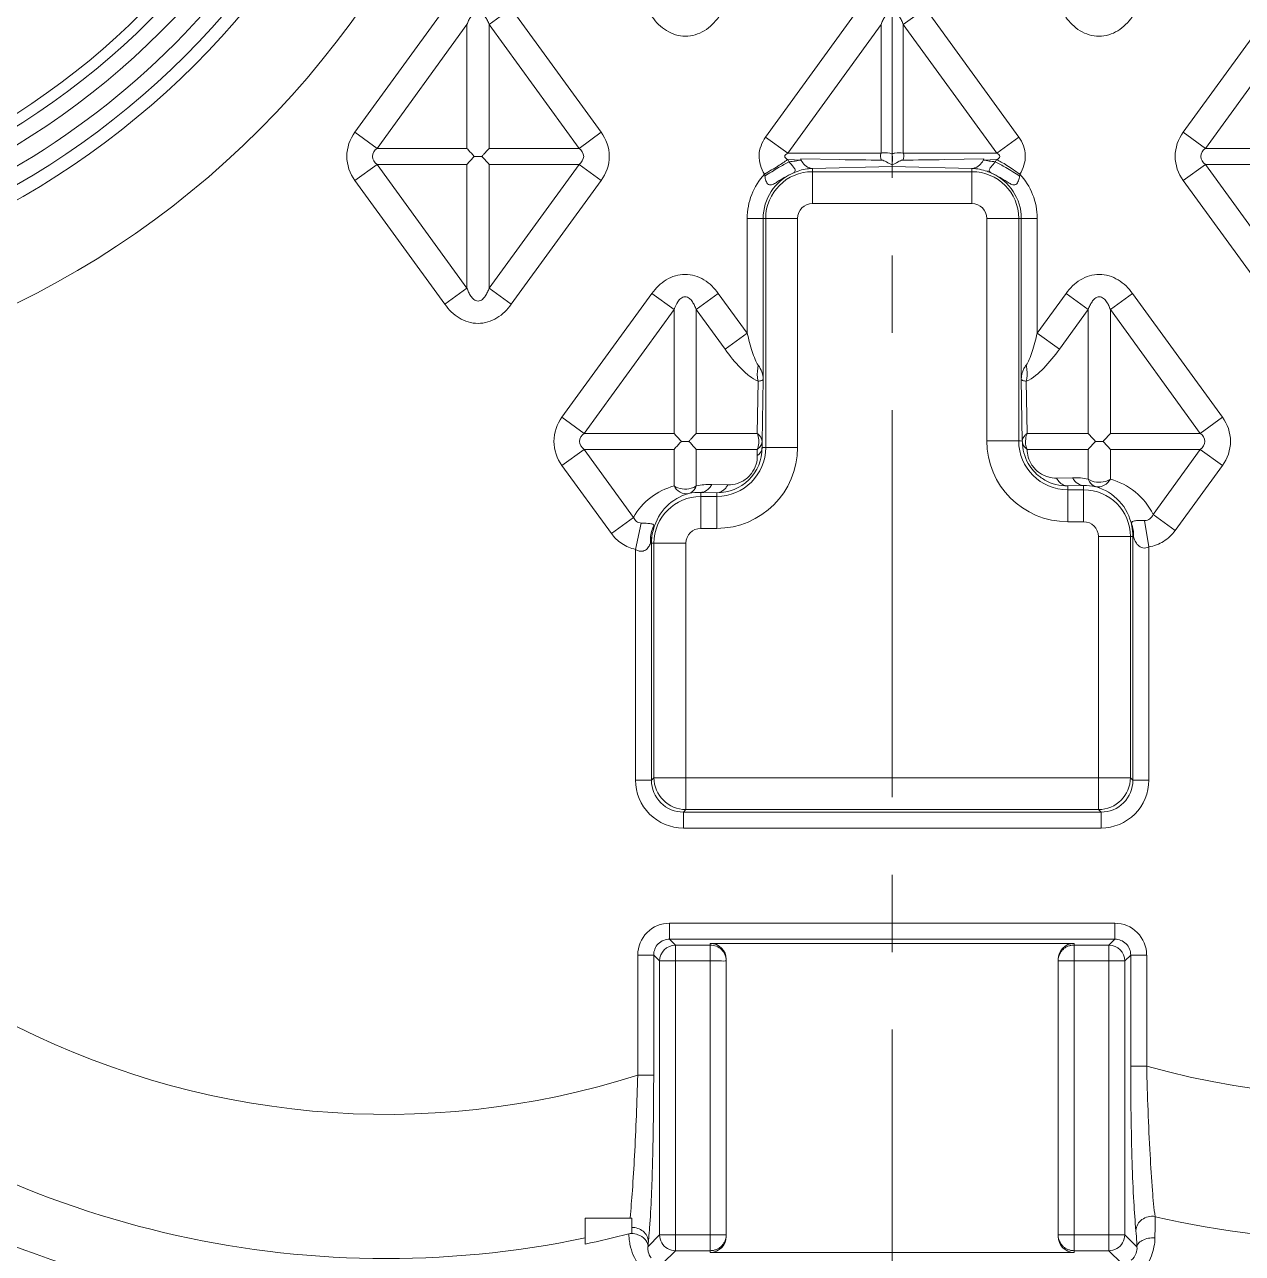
# Model space of a CAD drawing. Header units: millimetres. Extents: x 1815 to 2350, y 526 to 985.
# Drawn here: x 1986.67 to 2025.03, y 679.24 to 717.94 of the extents above; entities that cross this region are included whole.
import ezdxf

# ---------------------------------------------------------------- set-up
doc = ezdxf.new("R2010")
doc.units = ezdxf.units.MM
doc.header["$LTSCALE"] = 16.334999
doc.linetypes.add('CENTER', pattern=[0.6, 0.375, -0.075, 0.075, -0.075])
doc.linetypes.add('HIDDEN', pattern=[0.2, 0.1, -0.1])
doc.layers.get('0').update_dxf_attribs({"lineweight": 18})
doc.layers.add('DEFAULT_2', color=8, linetype='HIDDEN', lineweight=18)

msp = doc.modelspace()

# ---------------------------------------------------------------- linework, layer by layer
at = {"color": 1, "linetype": 'CENTER', "ltscale": 1.990327}
msp.add_line((2013.998, 596.071), (2013.998, 941.071), dxfattribs=at)
at = {"color": 7, "linetype": 'Continuous'}
for p, q in [((1997.077, 714.552), (1999.909, 718.451)), ((2001.303, 717.944), (2002, 718.451)), ((2002, 718.451), (2004.833, 714.552)), ((2010.01, 714.401), (2012.952, 718.451)), ((2014.347, 717.944), (2015.044, 718.451)), ((2015.044, 718.451), (2017.987, 714.401)), ((2023.164, 714.552), (2025.996, 718.451)), ((1997.774, 714.046), (2000.606, 717.944)), ((2000.606, 714.046), (2000.606, 717.944)), ((2001.303, 717.944), (2004.135, 714.046)), ((2001.303, 717.944), (2001.303, 714.046)), ((2010.707, 713.894), (2013.65, 717.944)), ((2013.65, 713.896), (2013.65, 717.944)), ((2014.347, 717.944), (2017.29, 713.894)), ((2014.347, 717.944), (2014.347, 713.896)), ((2023.861, 714.046), (2026.693, 717.944)), ((1997.774, 714.046), (1997.077, 714.552)), ((2004.833, 714.552), (2004.135, 714.046)), ((2023.861, 714.046), (2023.164, 714.552)), ((2010.01, 714.401), (2010.707, 713.894)), ((2017.987, 714.401), (2017.289, 713.894)), ((1997.774, 714.046), (2000.606, 714.046)), ((2000.836, 713.793), (2001.073, 713.793)), ((2001.303, 714.046), (2004.135, 714.046)), ((2010.707, 713.894), (2013.65, 713.896)), ((2014.347, 713.896), (2017.29, 713.894)), ((2023.861, 714.046), (2026.693, 714.046)), ((1997.077, 713.033), (1997.774, 713.539)), ((2000.606, 713.539), (1997.774, 713.539)), ((2000.606, 709.641), (1997.774, 713.539)), ((2000.606, 709.641), (2000.606, 713.539)), ((2004.135, 713.539), (2001.303, 713.539)), ((2001.303, 713.539), (2001.303, 709.641)), ((2004.135, 713.539), (2001.303, 709.641)), ((2004.135, 713.539), (2004.833, 713.033)), ((2011.13, 713.677), (2010.707, 713.691)), ((2012.351, 713.691), (2011.116, 713.712)), ((2013.998, 713.473), (2011.486, 713.413)), ((2011.486, 712.307), (2011.486, 713.413)), ((2013.998, 713.473), (2013.998, 713.526)), ((2016.511, 713.413), (2013.998, 713.473)), ((2016.88, 713.712), (2015.645, 713.691)), ((2016.511, 712.307), (2016.511, 713.413)), ((2017.29, 713.691), (2016.866, 713.677)), ((2023.861, 713.539), (2023.164, 713.033)), ((2026.693, 713.539), (2023.861, 713.539)), ((2026.693, 709.641), (2023.861, 713.539)), ((1999.909, 709.135), (1997.077, 713.033)), ((2004.833, 713.033), (2002, 709.135)), ((2016.511, 713.311), (2011.486, 713.311)), ((2025.996, 709.135), (2023.164, 713.033)), ((2016.511, 712.307), (2011.486, 712.307)), ((2009.432, 711.839), (2011.018, 711.839)), ((2009.432, 711.839), (2009.432, 708.222)), ((2009.934, 706.77), (2009.934, 711.839)), ((2010.014, 711.839), (2010.014, 704.624)), ((2011.018, 711.839), (2011.018, 704.624)), ((2016.978, 711.839), (2018.565, 711.839)), ((2016.978, 704.834), (2016.978, 711.839)), ((2017.983, 704.834), (2017.983, 711.839)), ((2018.062, 711.839), (2018.062, 706.77)), ((2018.565, 708.222), (2018.565, 711.852)), ((2000.606, 709.641), (1999.909, 709.135)), ((2002, 709.135), (2001.303, 709.641)), ((2003.598, 705.576), (2006.431, 709.474)), ((2006.431, 709.474), (2007.128, 708.968)), ((2007.825, 708.968), (2008.522, 709.474)), ((2008.522, 709.474), (2009.432, 708.222)), ((2018.565, 708.222), (2019.474, 709.474)), ((2019.474, 709.474), (2020.171, 708.968)), ((2020.869, 708.968), (2021.566, 709.474)), ((2021.566, 709.474), (2024.398, 705.576)), ((2004.296, 705.069), (2007.128, 708.968)), ((2007.128, 705.069), (2007.128, 708.968)), ((2007.825, 708.968), (2008.735, 707.716)), ((2007.825, 708.968), (2007.825, 705.069)), ((2019.262, 707.716), (2020.171, 708.968)), ((2020.171, 705.069), (2020.171, 708.968)), ((2020.869, 708.968), (2023.701, 705.069)), ((2020.869, 708.968), (2020.869, 705.069)), ((2008.735, 707.716), (2009.432, 708.222)), ((2019.262, 707.716), (2018.565, 708.222)), ((2009.934, 706.77), (2009.9, 704.816)), ((2018.096, 704.82), (2018.062, 706.77)), ((2009.746, 705.069), (2009.775, 706.709)), ((2018.222, 706.709), (2018.25, 705.069)), ((2004.296, 705.069), (2003.598, 705.576)), ((2024.398, 705.576), (2023.701, 705.069)), ((2004.296, 705.069), (2007.128, 705.069)), ((2007.358, 704.816), (2007.595, 704.816)), ((2007.825, 705.069), (2009.746, 705.069)), ((2009.9, 704.816), (2009.903, 704.624)), ((2018.035, 704.834), (2016.978, 704.834)), ((2018.25, 705.069), (2020.171, 705.069)), ((2020.401, 704.816), (2020.639, 704.816)), ((2020.869, 705.069), (2023.701, 705.069)), ((2004.296, 704.563), (2003.598, 704.056)), ((2007.128, 704.563), (2004.296, 704.563)), ((2005.85, 702.423), (2004.296, 704.563)), ((2007.128, 703.411), (2007.128, 704.563)), ((2009.746, 704.563), (2007.825, 704.563)), ((2007.825, 704.563), (2007.825, 703.411)), ((2009.75, 704.37), (2009.746, 704.563)), ((2009.903, 704.624), (2011.018, 704.624)), ((2020.171, 704.563), (2018.25, 704.563)), ((2020.171, 703.625), (2020.171, 704.563)), ((2023.701, 704.563), (2020.869, 704.563)), ((2020.869, 704.563), (2020.869, 703.625)), ((2023.701, 704.563), (2022.213, 702.515)), ((2023.701, 704.563), (2024.398, 704.056)), ((2005.153, 701.917), (2003.598, 704.056)), ((2024.398, 704.056), (2022.91, 702.008)), ((2019.177, 703.661), (2019.68, 703.673)), ((2008.317, 703.458), (2008.819, 703.446)), ((2020.028, 703.423), (2019.526, 703.411)), ((2019.526, 702.287), (2019.526, 703.411)), ((2020.028, 703.291), (2019.526, 703.291)), ((2020.028, 702.287), (2020.028, 703.411)), ((2008.471, 703.197), (2007.968, 703.209)), ((2007.968, 702.076), (2007.968, 703.197)), ((2008.471, 703.081), (2007.968, 703.081)), ((2008.471, 702.076), (2008.471, 703.197)), ((2022.91, 702.008), (2022.213, 702.515)), ((2005.85, 702.423), (2005.153, 701.917)), ((2006.097, 702.244), (2005.914, 701.415)), ((2020.028, 702.287), (2019.526, 702.287)), ((2022.082, 701.492), (2021.948, 702.32)), ((2008.471, 702.076), (2007.968, 702.076)), ((2021.58, 701.819), (2020.495, 701.819)), ((2020.495, 693.219), (2020.495, 701.819)), ((2021.5, 694.224), (2021.5, 701.819)), ((2021.58, 701.819), (2021.58, 694.145)), ((2005.914, 701.415), (2005.914, 694.145)), ((2006.386, 701.609), (2007.501, 701.609)), ((2006.417, 694.145), (2006.417, 701.609)), ((2006.496, 701.609), (2006.496, 694.224)), ((2007.501, 693.219), (2007.501, 701.609)), ((2022.082, 694.145), (2022.082, 701.492)), ((2006.417, 694.145), (2005.914, 694.145)), ((2006.496, 694.224), (2006.417, 694.145)), ((2006.496, 694.224), (2021.5, 694.224)), ((2021.5, 694.224), (2021.58, 694.145)), ((2022.082, 694.145), (2021.58, 694.145)), ((2007.501, 693.219), (2007.422, 693.14)), ((2007.501, 693.219), (2020.495, 693.219)), ((2020.495, 693.219), (2020.575, 693.14)), ((2020.575, 693.14), (2007.422, 693.14)), ((2007.422, 692.637), (2007.422, 693.14)), ((2020.575, 693.14), (2020.575, 692.637)), ((2007.422, 692.637), (2020.575, 692.637)), ((2021.009, 689.641), (2006.988, 689.641)), ((2006.988, 689.139), (2006.988, 689.641)), ((2021.009, 689.641), (2021.009, 689.139)), ((2006.988, 689.139), (2021.009, 689.139)), ((2007.175, 688.952), (2006.988, 689.139)), ((2008.27, 688.952), (2007.175, 688.952)), ((2007.175, 679.326), (2007.175, 688.952)), ((2008.27, 689.006), (2019.727, 689.006)), ((2008.27, 679.326), (2008.27, 688.952)), ((2019.727, 688.952), (2020.822, 688.952)), ((2019.727, 679.326), (2019.727, 688.952)), ((2020.822, 688.952), (2021.009, 689.139)), ((2020.822, 679.326), (2020.822, 688.952)), ((2005.984, 688.637), (2006.486, 688.637)), ((2005.984, 688.637), (2005.984, 684.859)), ((2006.673, 688.45), (2006.486, 688.637)), ((2006.486, 684.859), (2006.486, 688.637)), ((2021.324, 688.45), (2021.511, 688.637)), ((2021.511, 688.637), (2022.013, 688.637)), ((2021.511, 688.637), (2021.511, 685.134)), ((2022.013, 685.134), (2022.013, 688.637)), ((2006.673, 688.45), (2008.27, 688.45)), ((2006.673, 688.45), (2006.673, 679.828)), ((2008.772, 688.503), (2008.772, 679.775)), ((2019.224, 679.775), (2019.224, 688.503)), ((2019.224, 688.45), (2021.324, 688.45)), ((2021.324, 688.45), (2021.324, 679.828)), ((2022.013, 685.134), (2021.511, 685.134)), ((2006.486, 684.859), (2005.984, 684.859)), ((2004.327, 680.353), (2005.793, 680.353)), ((2004.327, 679.535), (2004.327, 680.353)), ((2005.793, 680.353), (2005.793, 679.869)), ((2006.673, 679.828), (2006.308, 679.462)), ((2006.673, 679.828), (2008.772, 679.828)), ((2019.224, 679.828), (2021.324, 679.828)), ((2021.324, 679.828), (2021.707, 679.445)), ((2006.777, 678.928), (2007.175, 679.326)), ((2007.175, 679.326), (2008.27, 679.326)), ((2008.27, 679.272), (2019.727, 679.272)), ((2020.822, 679.326), (2019.727, 679.326)), ((2020.822, 679.326), (2021.22, 678.928))]:
    msp.add_line(p, q, dxfattribs=at)
msp.add_circle((2013.998, 771.071), 101.783, dxfattribs=at)
for centre, radius, start, end in [((2013.998, 771.071), 104.542, 91.10143, 88.88734), ((2013.998, 771.071), 104.092, 91.10644, 88.8863), ((2013.998, 771.071), 103.581, 91.11024, 88.88976), ((2013.998, 771.071), 104.725, 119.08004, 61.11754), ((1973.798, 734.891), 25.774, 180, 0), ((1973.798, 734.891), 25.359, 180, 0), ((1973.798, 734.891), 24.857, 180, 0.0007), ((1973.798, 734.891), 24.279, 179.9999, 359.9991), ((1973.798, 734.891), 23.778, 180, 0), ((1973.798, 734.891), 23.435, 180, 0), ((1973.798, 734.891), 28.658, 267.1936, 0.0006), ((2011.486, 711.839), 2.054, 137.277, 180), ((2011.486, 711.839), 1.552, 113.3338, 180), ((2011.486, 711.839), 1.472, 90, 180), ((2016.511, 711.839), 1.472, 0, 90), ((2016.511, 711.839), 1.552, 0, 66.6662), ((2011.486, 711.839), 0.467, 90, 180), ((2016.511, 711.839), 0.467, 0, 90), ((2029.157, 711.038), 26.871, 254.581, 349.7741), ((2029.157, 711.038), 31.411, 257.3506, 349.8742), ((2019.526, 704.834), 2.548, 180, 270), ((2019.526, 704.834), 1.543, 180, 270), ((2019.496, 704.815), 1.399, 179.9907, 209.9265), ((2029.157, 711.038), 33.227, 257.2539, 349.8687), ((2008.471, 704.624), 2.548, 270, 0), ((2008.471, 704.624), 1.543, 270, 0), ((2008.497, 704.598), 1.4, 269.1342, 0.646), ((2019.155, 704.562), 0.901, 253.9137, 271.4041), ((2019.729, 701.603), 2.07, 77.6721, 91.3782), ((2008.267, 701.394), 2.065, 88.6252, 102.3453), ((2019.504, 704.816), 1.404, 240.1317, 270.9071), ((2020.078, 701.863), 1.561, 77.985, 91.8381), ((2020.028, 701.819), 1.472, 360, 90), ((2019.978, 701.854), 1.594, 10.6702, 74.5265), ((2008.018, 701.644), 1.59, 105.4977, 164.9674), ((2007.968, 701.609), 1.472, 90, 180), ((2007.918, 701.652), 1.558, 88.1624, 102.0364), ((2020.028, 701.819), 0.467, 360, 90), ((2020.028, 701.819), 1.552, 360, 12.2821), ((2007.968, 701.609), 1.552, 163.2443, 180), ((2007.968, 701.609), 0.467, 90, 180), ((2007.421, 694.145), 1.507, 179.9962, 270.0035), ((2007.421, 694.144), 1.005, 179.9841, 270.0159), ((2007.501, 694.224), 1.005, 180.021, 269.979), ((2020.495, 694.224), 1.005, 270.0209, 359.9791), ((2020.575, 694.145), 1.507, 269.9962, 0.0035), ((2020.575, 694.144), 1.005, 269.9841, 0.0159), ((2006.987, 688.637), 1.003, 89.9664, 180.0336), ((2021.009, 688.637), 1.003, 359.9675, 90.0321), ((2007.176, 688.448), 0.503, 90.1715, 179.8285), ((2020.82, 688.448), 0.503, 0.1715, 89.8285), ((1998.072, 709.485), 25.866, 241.8243, 287.8118), ((1998.072, 709.485), 30.406, 231.4357, 281.8728), ((1998.072, 709.485), 32.222, 228.552, 285.4801), ((1998.072, 709.485), 30.597, 281.7979, 284.4457), ((2005.807, 679.459), 0.41, 91.947, 104.4681), ((2005.762, 679.173), 0.695, 70.9782, 87.4147), ((1994.15, 680.868), 12.235, 354.204, 354.9756), ((2022.23, 678.865), 0.867, 87.2339, 100.9171), ((2012.134, 679.064), 5.84, 175.5559, 176.0876)]:
    msp.add_arc(centre, radius, start, end, dxfattribs=at)
for centre, major_axis, start_param, end_param in [((2008.27, 688.503), (0, 0.503), 4.712389, 6.283185), ((2019.727, 688.503), (0, 0.503), 0, 1.570796), ((2008.27, 679.775), (0, -0.503), 0, 1.570796), ((2019.727, 679.775), (0, -0.503), 4.712389, 6.283185)]:
    msp.add_ellipse(centre, major_axis=major_axis, ratio=0.99863, start_param=start_param, end_param=end_param, dxfattribs=at)
for points, knots in [([(2000.606, 717.944), (2000.621, 717.987), (2000.656, 718.072), (2000.723, 718.194), (2000.811, 718.305), (2000.955, 718.372), (2001.098, 718.305), (2001.186, 718.194), (2001.254, 718.072), (2001.288, 717.987), (2001.303, 717.944)], [0, 0, 0, 0, 0.137147, 0.275638, 0.417071, 0.563436, 0.710102, 0.851641, 0.990091, 1.127241, 1.127241, 1.127241, 1.127241]), ([(2008.533, 718.18), (2008.411, 718.012), (2008.111, 717.709), (2007.485, 717.512), (2006.86, 717.711), (2006.561, 718.015), (2006.439, 718.183)], [0, 0, 0, 0, 0.627585, 1.252164, 1.876745, 2.504195, 2.504195, 2.504195, 2.504195]), ([(2013.65, 717.944), (2013.665, 717.987), (2013.699, 718.072), (2013.766, 718.194), (2013.855, 718.305), (2013.998, 718.372), (2014.142, 718.305), (2014.23, 718.194), (2014.297, 718.072), (2014.331, 717.987), (2014.347, 717.944)], [0, 0, 0, 0, 0.137147, 0.275638, 0.417071, 0.563436, 0.710102, 0.851641, 0.990091, 1.127241, 1.127241, 1.127241, 1.127241]), ([(2021.555, 718.18), (2021.433, 718.012), (2021.134, 717.709), (2020.509, 717.512), (2019.885, 717.709), (2019.585, 718.012), (2019.464, 718.18)], [0, 0, 0, 0, 0.626485, 1.250065, 1.873701, 2.500325, 2.500325, 2.500325, 2.500325]), ([(1997.077, 714.552), (1996.92, 714.336), (1996.722, 713.793), (1996.919, 713.249), (1997.077, 713.033)], [0, 0, 0, 0, 0.811167, 1.622656, 1.622656, 1.622656, 1.622656]), ([(2004.833, 713.033), (2004.99, 713.249), (2005.187, 713.793), (2004.99, 714.336), (2004.833, 714.552)], [0, 0, 0, 0, 0.811167, 1.622656, 1.622656, 1.622656, 1.622656]), ([(2023.164, 713.033), (2023.007, 713.249), (2022.81, 713.793), (2023.007, 714.336), (2023.164, 714.552)], [0, 0, 0, 0, 0.811419, 1.622737, 1.622737, 1.622737, 1.622737]), ([(2010.01, 714.401), (2009.892, 714.233), (2009.733, 713.826), (2009.865, 713.406), (2009.976, 713.234)], [0, 0, 0, 0, 0.619509, 1.238821, 1.238821, 1.238821, 1.238821]), ([(2018.02, 713.232), (2018.128, 713.406), (2018.265, 713.823), (2018.106, 714.234), (2017.987, 714.401)], [0, 0, 0, 0, 0.620244, 1.2407, 1.2407, 1.2407, 1.2407]), ([(1997.774, 714.046), (1997.697, 713.986), (1997.56, 713.793), (1997.696, 713.598), (1997.774, 713.539)], [0, 0, 0, 0, 0.2996747, 0.5983306, 0.5983306, 0.5983306, 0.5983306]), ([(2000.606, 714.046), (2000.622, 714.027), (2000.696, 713.94), (2000.774, 713.856), (2000.836, 713.793)], [0, 0, 0, 0, 0.075342, 0.3421457, 0.3421457, 0.3421457, 0.3421457]), ([(2000.606, 713.539), (2000.622, 713.559), (2000.696, 713.645), (2000.774, 713.729), (2000.836, 713.793)], [0, 0, 0, 0, 0.0753424, 0.3421458, 0.3421458, 0.3421458, 0.3421458]), ([(2001.073, 713.793), (2001.096, 713.816), (2001.174, 713.898), (2001.251, 713.983), (2001.303, 714.046)], [0, 0, 0, 0, 0.0959604, 0.3421456, 0.3421456, 0.3421456, 0.3421456]), ([(2001.303, 713.539), (2001.287, 713.559), (2001.213, 713.645), (2001.135, 713.729), (2001.073, 713.793)], [0, 0, 0, 0, 0.075342, 0.3421457, 0.3421457, 0.3421457, 0.3421457]), ([(2004.135, 713.539), (2004.213, 713.599), (2004.35, 713.793), (2004.213, 713.987), (2004.135, 714.046)], [0, 0, 0, 0, 0.2996747, 0.5983306, 0.5983306, 0.5983306, 0.5983306]), ([(2010.707, 713.894), (2010.666, 713.874), (2010.56, 713.793), (2010.665, 713.712), (2010.707, 713.691)], [0, 0, 0, 0, 0.141768, 0.2839197, 0.2839197, 0.2839197, 0.2839197]), ([(2013.65, 713.896), (2013.673, 713.902), (2013.785, 713.92), (2013.898, 713.897), (2013.983, 713.876)], [0, 0, 0, 0, 0.0738315, 0.3373815, 0.3373815, 0.3373815, 0.3373815]), ([(2013.983, 713.876), (2014.017, 713.883), (2014.137, 713.903), (2014.263, 713.917), (2014.347, 713.896)], [0, 0, 0, 0, 0.1048312, 0.3665169, 0.3665169, 0.3665169, 0.3665169]), ([(2013.983, 713.877), (2013.994, 713.848), (2014.019, 713.732), (2013.999, 713.614), (2013.998, 713.526)], [0, 0, 0, 0, 0.092045, 0.3533625, 0.3533625, 0.3533625, 0.3533625]), ([(2017.29, 713.691), (2017.331, 713.712), (2017.436, 713.793), (2017.331, 713.873), (2017.29, 713.894)], [0, 0, 0, 0, 0.1419255, 0.2838689, 0.2838689, 0.2838689, 0.2838689]), ([(2023.861, 713.539), (2023.784, 713.599), (2023.647, 713.792), (2023.783, 713.987), (2023.861, 714.046)], [0, 0, 0, 0, 0.2995791, 0.5984099, 0.5984099, 0.5984099, 0.5984099]), ([(2009.976, 713.232), (2010.046, 713.281), (2010.191, 713.361), (2010.438, 713.508), (2010.605, 713.623), (2010.707, 713.691)], [0, 0, 0, 0, 0.2560602, 0.4956912, 0.862943, 0.862943, 0.862943, 0.862943]), ([(2009.988, 713.174), (2010.13, 713.266), (2010.382, 713.421), (2010.641, 713.565), (2010.756, 713.617)], [0, 0, 0, 0, 0.5085538, 0.8875539, 0.8875539, 0.8875539, 0.8875539]), ([(2011.13, 713.677), (2011.099, 713.676), (2011.037, 713.659), (2010.943, 713.646), (2010.848, 713.637), (2010.786, 713.624), (2010.756, 713.617)], [0, 0, 0, 0, 0.0945427, 0.1894882, 0.2857182, 0.3794261, 0.3794261, 0.3794261, 0.3794261]), ([(2010.756, 713.617), (2010.787, 713.581), (2010.841, 713.515), (2010.912, 713.433), (2010.962, 713.35), (2010.919, 713.291), (2010.888, 713.273), (2010.871, 713.264)], [0, 0, 0, 0, 0.144748, 0.2526454, 0.3420997, 0.3944658, 0.4510661, 0.4510661, 0.4510661, 0.4510661]), ([(2011.486, 713.413), (2011.43, 713.411), (2011.219, 713.394), (2011.012, 713.331), (2010.871, 713.264)], [0, 0, 0, 0, 0.1681604, 0.636502, 0.636502, 0.636502, 0.636502]), ([(2011.486, 713.413), (2011.448, 713.414), (2011.286, 713.451), (2011.157, 713.593), (2011.117, 713.712)], [0, 0, 0, 0, 0.1154534, 0.4999502, 0.4999502, 0.4999502, 0.4999502]), ([(2013.66, 713.674), (2013.715, 713.672), (2013.829, 713.613), (2013.935, 713.553), (2013.998, 713.526)], [0, 0, 0, 0, 0.1641159, 0.3708701, 0.3708701, 0.3708701, 0.3708701]), ([(2013.998, 713.526), (2014.061, 713.553), (2014.167, 713.613), (2014.282, 713.672), (2014.336, 713.674)], [0, 0, 0, 0, 0.206755, 0.3708532, 0.3708532, 0.3708532, 0.3708532]), ([(2016.511, 713.413), (2016.549, 713.414), (2016.711, 713.451), (2016.84, 713.593), (2016.88, 713.712)], [0, 0, 0, 0, 0.1154544, 0.4999503, 0.4999503, 0.4999503, 0.4999503]), ([(2017.125, 713.264), (2017.079, 713.286), (2016.884, 713.368), (2016.672, 713.408), (2016.511, 713.413)], [0, 0, 0, 0, 0.1526133, 0.6364453, 0.6364453, 0.6364453, 0.6364453]), ([(2017.241, 713.617), (2017.21, 713.624), (2017.148, 713.637), (2017.053, 713.646), (2016.959, 713.659), (2016.898, 713.676), (2016.866, 713.677)], [0, 0, 0, 0, 0.0937008, 0.189934, 0.2849014, 0.3794213, 0.3794213, 0.3794213, 0.3794213]), ([(2017.125, 713.264), (2017.106, 713.274), (2017.08, 713.292), (2017.051, 713.325), (2017.048, 713.365), (2017.072, 713.411), (2017.135, 713.497), (2017.198, 713.565), (2017.241, 713.617)], [0, 0, 0, 0, 0.0648123, 0.095551, 0.1285543, 0.1771548, 0.2489892, 0.4519184, 0.4519184, 0.4519184, 0.4519184]), ([(2018.009, 713.174), (2017.866, 713.267), (2017.614, 713.422), (2017.355, 713.566), (2017.241, 713.617)], [0, 0, 0, 0, 0.5113968, 0.8875802, 0.8875802, 0.8875802, 0.8875802]), ([(2018.02, 713.232), (2017.95, 713.281), (2017.813, 713.373), (2017.62, 713.505), (2017.446, 713.61), (2017.334, 713.661), (2017.29, 713.691)], [0, 0, 0, 0, 0.2560323, 0.4954495, 0.7024588, 0.8633591, 0.8633591, 0.8633591, 0.8633591]), ([(2009.988, 713.174), (2009.994, 713.122), (2010.014, 713.028), (2010.073, 712.91), (2010.164, 712.888), (2010.228, 712.904), (2010.289, 712.934), (2010.371, 712.983), (2010.473, 713.05), (2010.643, 713.155), (2010.778, 713.224), (2010.871, 713.264)], [0, 0, 0, 0, 0.15678, 0.295867, 0.357395, 0.421341, 0.489812, 0.561038, 0.708149, 0.85855, 1.162917, 1.162917, 1.162917, 1.162917]), ([(2017.125, 713.264), (2017.218, 713.224), (2017.353, 713.155), (2017.523, 713.05), (2017.626, 712.983), (2017.708, 712.934), (2017.769, 712.905), (2017.832, 712.887), (2017.923, 712.911), (2017.983, 713.028), (2018.002, 713.122), (2018.009, 713.174)], [0, 0, 0, 0, 0.304336, 0.454695, 0.601868, 0.673026, 0.741368, 0.805553, 0.867033, 1.005977, 1.162766, 1.162766, 1.162766, 1.162766]), ([(2018.02, 713.232), (2018.191, 713.047), (2018.465, 712.61), (2018.565, 712.104), (2018.565, 711.852)], [0, 0, 0, 0, 0.757769, 1.515656, 1.515656, 1.515656, 1.515656]), ([(2006.431, 709.474), (2006.553, 709.642), (2006.852, 709.945), (2007.476, 710.142), (2008.101, 709.945), (2008.4, 709.642), (2008.522, 709.474)], [0, 0, 0, 0, 0.626992, 1.250271, 1.87357, 2.500631, 2.500631, 2.500631, 2.500631]), ([(2021.566, 709.474), (2021.444, 709.642), (2021.145, 709.945), (2020.52, 710.142), (2019.896, 709.945), (2019.596, 709.642), (2019.474, 709.474)], [0, 0, 0, 0, 0.626248, 1.24978, 1.873739, 2.500614, 2.500614, 2.500614, 2.500614]), ([(2001.303, 709.641), (2001.288, 709.598), (2001.254, 709.513), (2001.186, 709.392), (2001.098, 709.281), (2000.955, 709.213), (2000.811, 709.28), (2000.723, 709.392), (2000.656, 709.513), (2000.621, 709.598), (2000.606, 709.641)], [0, 0, 0, 0, 0.137147, 0.275638, 0.417071, 0.563436, 0.710102, 0.851641, 0.990091, 1.127241, 1.127241, 1.127241, 1.127241]), ([(1999.909, 709.135), (2000.031, 708.967), (2000.33, 708.664), (2000.954, 708.466), (2001.579, 708.664), (2001.878, 708.967), (2002, 709.135)], [0, 0, 0, 0, 0.626248, 1.24978, 1.873739, 2.500614, 2.500614, 2.500614, 2.500614]), ([(2007.128, 708.968), (2007.159, 709.054), (2007.216, 709.181), (2007.333, 709.328), (2007.476, 709.395), (2007.62, 709.329), (2007.708, 709.217), (2007.775, 709.096), (2007.81, 709.011), (2007.825, 708.968)], [0, 0, 0, 0, 0.275238, 0.416578, 0.563132, 0.709799, 0.851299, 0.989873, 1.127031, 1.127031, 1.127031, 1.127031]), ([(2020.171, 708.968), (2020.187, 709.011), (2020.221, 709.096), (2020.288, 709.217), (2020.377, 709.328), (2020.52, 709.395), (2020.664, 709.329), (2020.752, 709.217), (2020.819, 709.096), (2020.853, 709.011), (2020.869, 708.968)], [0, 0, 0, 0, 0.137147, 0.275638, 0.417071, 0.563436, 0.710102, 0.851641, 0.990091, 1.127241, 1.127241, 1.127241, 1.127241]), ([(2009.432, 708.222), (2009.456, 708.123), (2009.505, 707.929), (2009.586, 707.651), (2009.67, 707.412), (2009.736, 707.267), (2009.779, 707.216)], [0, 0, 0, 0, 0.306304, 0.600208, 0.869581, 1.069557, 1.069557, 1.069557, 1.069557]), ([(2018.218, 707.216), (2018.26, 707.267), (2018.326, 707.412), (2018.41, 707.651), (2018.491, 707.929), (2018.541, 708.123), (2018.565, 708.222)], [0, 0, 0, 0, 0.199882, 0.469349, 0.763282, 1.069576, 1.069576, 1.069576, 1.069576]), ([(2008.735, 707.716), (2008.885, 707.508), (2009.124, 707.211), (2009.48, 706.879), (2009.675, 706.75), (2009.775, 706.709)], [0, 0, 0, 0, 0.770094, 1.137067, 1.462007, 1.462007, 1.462007, 1.462007]), ([(2019.262, 707.716), (2019.11, 707.509), (2018.809, 707.132), (2018.432, 706.801), (2018.222, 706.709)], [0, 0, 0, 0, 0.770668, 1.461066, 1.461066, 1.461066, 1.461066]), ([(2009.775, 706.709), (2009.766, 706.748), (2009.738, 706.916), (2009.752, 707.089), (2009.778, 707.216)], [0, 0, 0, 0, 0.1198863, 0.510295, 0.510295, 0.510295, 0.510295]), ([(2018.218, 707.216), (2018.192, 707.183), (2018.103, 707.051), (2018.064, 706.888), (2018.062, 706.77)], [0, 0, 0, 0, 0.1255005, 0.4798172, 0.4798172, 0.4798172, 0.4798172]), ([(2018.218, 707.216), (2018.227, 707.172), (2018.254, 707.005), (2018.25, 706.831), (2018.222, 706.709)], [0, 0, 0, 0, 0.13423, 0.5100407, 0.5100407, 0.5100407, 0.5100407]), ([(2009.775, 706.709), (2009.815, 706.716), (2009.865, 706.726), (2009.932, 706.753), (2009.934, 706.77)], [0, 0, 0, 0, 0.1236996, 0.1756779, 0.1756779, 0.1756779, 0.1756779]), ([(2018.222, 706.709), (2018.182, 706.716), (2018.132, 706.726), (2018.065, 706.753), (2018.062, 706.77)], [0, 0, 0, 0, 0.121368, 0.1756925, 0.1756925, 0.1756925, 0.1756925]), ([(2003.598, 704.056), (2003.441, 704.273), (2003.244, 704.816), (2003.441, 705.36), (2003.598, 705.576)], [0, 0, 0, 0, 0.811419, 1.622737, 1.622737, 1.622737, 1.622737]), ([(2024.398, 704.056), (2024.555, 704.273), (2024.752, 704.816), (2024.555, 705.36), (2024.398, 705.576)], [0, 0, 0, 0, 0.811167, 1.622656, 1.622656, 1.622656, 1.622656]), ([(2004.296, 704.563), (2004.219, 704.623), (2004.081, 704.816), (2004.218, 705.011), (2004.296, 705.069)], [0, 0, 0, 0, 0.2995791, 0.59841, 0.59841, 0.59841, 0.59841]), ([(2007.128, 705.069), (2007.144, 705.05), (2007.218, 704.964), (2007.296, 704.88), (2007.358, 704.816)], [0, 0, 0, 0, 0.075342, 0.3421457, 0.3421457, 0.3421457, 0.3421457]), ([(2007.128, 704.563), (2007.144, 704.582), (2007.218, 704.669), (2007.296, 704.752), (2007.358, 704.816)], [0, 0, 0, 0, 0.0753424, 0.3421461, 0.3421461, 0.3421461, 0.3421461]), ([(2007.595, 704.816), (2007.617, 704.839), (2007.696, 704.922), (2007.772, 705.006), (2007.825, 705.069)], [0, 0, 0, 0, 0.0959604, 0.3421456, 0.3421456, 0.3421456, 0.3421456]), ([(2007.825, 704.563), (2007.809, 704.582), (2007.735, 704.669), (2007.657, 704.752), (2007.595, 704.816)], [0, 0, 0, 0, 0.0753421, 0.3421462, 0.3421462, 0.3421462, 0.3421462]), ([(2009.9, 704.816), (2009.899, 704.864), (2009.878, 704.93), (2009.84, 704.982), (2009.829, 704.995)], [0, 0, 0, 0, 0.1442321, 0.19634, 0.19634, 0.19634, 0.19634]), ([(2018.25, 705.069), (2018.227, 705.053), (2018.15, 704.99), (2018.097, 704.89), (2018.096, 704.817)], [0, 0, 0, 0, 0.0847416, 0.3049608, 0.3049608, 0.3049608, 0.3049608]), ([(2020.171, 705.069), (2020.188, 705.05), (2020.262, 704.964), (2020.339, 704.88), (2020.401, 704.816)], [0, 0, 0, 0, 0.075342, 0.3421457, 0.3421457, 0.3421457, 0.3421457]), ([(2020.171, 704.563), (2020.188, 704.582), (2020.262, 704.669), (2020.339, 704.752), (2020.401, 704.816)], [0, 0, 0, 0, 0.0753483, 0.3421776, 0.3421776, 0.3421776, 0.3421776]), ([(2020.639, 704.816), (2020.661, 704.839), (2020.74, 704.922), (2020.816, 705.006), (2020.869, 705.069)], [0, 0, 0, 0, 0.0959604, 0.3421456, 0.3421456, 0.3421456, 0.3421456]), ([(2020.869, 704.563), (2020.853, 704.582), (2020.778, 704.669), (2020.701, 704.752), (2020.639, 704.816)], [0, 0, 0, 0, 0.0753422, 0.3421466, 0.3421466, 0.3421466, 0.3421466]), ([(2023.701, 704.563), (2023.778, 704.623), (2023.915, 704.816), (2023.778, 705.011), (2023.701, 705.069)], [0, 0, 0, 0, 0.2996747, 0.5983306, 0.5983306, 0.5983306, 0.5983306]), ([(2009.746, 704.563), (2009.762, 704.574), (2009.817, 704.617), (2009.862, 704.676), (2009.881, 704.723)], [0, 0, 0, 0, 0.057001, 0.2123065, 0.2123065, 0.2123065, 0.2123065]), ([(2009.903, 704.624), (2009.903, 704.6), (2009.885, 704.499), (2009.813, 704.414), (2009.75, 704.37)], [0, 0, 0, 0, 0.0720603, 0.3060552, 0.3060552, 0.3060552, 0.3060552]), ([(2018.097, 704.811), (2018.097, 704.788), (2018.115, 704.688), (2018.187, 704.605), (2018.25, 704.563)], [0, 0, 0, 0, 0.0710004, 0.3019543, 0.3019543, 0.3019543, 0.3019543]), ([(2018.25, 704.563), (2018.251, 704.482), (2018.272, 704.308), (2018.348, 704.149), (2018.399, 704.072)], [0, 0, 0, 0, 0.2431674, 0.5197048, 0.5197048, 0.5197048, 0.5197048]), ([(2009.563, 703.807), (2009.628, 703.893), (2009.726, 704.074), (2009.751, 704.277), (2009.75, 704.37)], [0, 0, 0, 0, 0.3240604, 0.6046387, 0.6046387, 0.6046387, 0.6046387]), ([(2018.803, 703.598), (2018.751, 703.628), (2018.546, 703.763), (2018.377, 703.955), (2018.284, 704.117)], [0, 0, 0, 0, 0.1783532, 0.7415222, 0.7415222, 0.7415222, 0.7415222]), ([(2018.399, 704.072), (2018.462, 703.976), (2018.611, 703.814), (2018.81, 703.723), (2018.905, 703.696)], [0, 0, 0, 0, 0.3462459, 0.6443893, 0.6443893, 0.6443893, 0.6443893]), ([(2009.191, 703.516), (2009.225, 703.53), (2009.368, 703.598), (2009.49, 703.709), (2009.563, 703.807)], [0, 0, 0, 0, 0.1102164, 0.4775351, 0.4775351, 0.4775351, 0.4775351]), ([(2019.526, 703.411), (2019.491, 703.412), (2019.345, 703.443), (2019.226, 703.559), (2019.177, 703.661)], [0, 0, 0, 0, 0.1045685, 0.4469947, 0.4469947, 0.4469947, 0.4469947]), ([(2007.128, 703.411), (2006.864, 703.34), (2006.357, 703.09), (2005.985, 702.663), (2005.85, 702.423)], [0, 0, 0, 0, 0.824148, 1.655379, 1.655379, 1.655379, 1.655379]), ([(2007.128, 703.411), (2007.173, 703.333), (2007.304, 703.192), (2007.503, 703.155), (2007.593, 703.176)], [0, 0, 0, 0, 0.2753945, 0.555559, 0.555559, 0.555559, 0.555559]), ([(2007.825, 703.411), (2007.776, 703.378), (2007.556, 703.282), (2007.278, 703.31), (2007.128, 703.411)], [0, 0, 0, 0, 0.179336, 0.7303695, 0.7303695, 0.7303695, 0.7303695]), ([(2007.593, 703.176), (2007.618, 703.182), (2007.723, 703.228), (2007.796, 703.329), (2007.825, 703.411)], [0, 0, 0, 0, 0.0784383, 0.3416797, 0.3416797, 0.3416797, 0.3416797]), ([(2007.968, 703.209), (2007.993, 703.21), (2008.099, 703.226), (2008.192, 703.292), (2008.246, 703.352)], [0, 0, 0, 0, 0.075217, 0.3200892, 0.3200892, 0.3200892, 0.3200892]), ([(2008.819, 703.446), (2008.802, 703.411), (2008.723, 703.289), (2008.578, 703.199), (2008.471, 703.197)], [0, 0, 0, 0, 0.120057, 0.4465607, 0.4465607, 0.4465607, 0.4465607]), ([(2008.819, 703.446), (2008.849, 703.446), (2008.975, 703.448), (2009.101, 703.479), (2009.191, 703.516)], [0, 0, 0, 0, 0.0881308, 0.3805515, 0.3805515, 0.3805515, 0.3805515]), ([(2020.028, 703.423), (2020.003, 703.424), (2019.898, 703.44), (2019.804, 703.506), (2019.751, 703.566)], [0, 0, 0, 0, 0.0752168, 0.3200886, 0.3200886, 0.3200886, 0.3200886]), ([(2020.171, 703.625), (2020.182, 703.596), (2020.23, 703.495), (2020.324, 703.41), (2020.403, 703.39)], [0, 0, 0, 0, 0.0943078, 0.3416579, 0.3416579, 0.3416579, 0.3416579]), ([(2020.869, 703.625), (2020.82, 703.593), (2020.599, 703.496), (2020.321, 703.525), (2020.171, 703.625)], [0, 0, 0, 0, 0.1792948, 0.7303735, 0.7303735, 0.7303735, 0.7303735]), ([(2020.403, 703.39), (2020.493, 703.369), (2020.693, 703.407), (2020.823, 703.547), (2020.869, 703.625)], [0, 0, 0, 0, 0.2809551, 0.5553609, 0.5553609, 0.5553609, 0.5553609]), ([(2022.213, 702.515), (2022.083, 702.785), (2021.701, 703.27), (2021.153, 703.549), (2020.869, 703.625)], [0, 0, 0, 0, 0.905931, 1.794826, 1.794826, 1.794826, 1.794826]), ([(2021.948, 702.32), (2022.006, 702.319), (2022.126, 702.359), (2022.192, 702.462), (2022.213, 702.515)], [0, 0, 0, 0, 0.1765918, 0.3495399, 0.3495399, 0.3495399, 0.3495399]), ([(2006.097, 702.244), (2006.044, 702.246), (2005.935, 702.283), (2005.872, 702.375), (2005.85, 702.423)], [0, 0, 0, 0, 0.1618447, 0.3215946, 0.3215946, 0.3215946, 0.3215946]), ([(2006.494, 702.15), (2006.493, 702.164), (2006.479, 702.199), (2006.403, 702.227), (2006.275, 702.237), (2006.165, 702.242), (2006.097, 702.244)], [0, 0, 0, 0, 0.0419077, 0.1008938, 0.2289276, 0.432506, 0.432506, 0.432506, 0.432506]), ([(2006.494, 702.15), (2006.471, 702.111), (2006.394, 701.941), (2006.372, 701.748), (2006.386, 701.609)], [0, 0, 0, 0, 0.1369925, 0.5598973, 0.5598973, 0.5598973, 0.5598973]), ([(2006.483, 702.056), (2006.485, 702.064), (2006.491, 702.095), (2006.495, 702.127), (2006.494, 702.15)], [0, 0, 0, 0, 0.02561191, 0.09531003, 0.09531003, 0.09531003, 0.09531003]), ([(2021.538, 702.224), (2021.538, 702.24), (2021.545, 702.279), (2021.621, 702.317), (2021.757, 702.322), (2021.874, 702.321), (2021.948, 702.32)], [0, 0, 0, 0, 0.0490513, 0.1077614, 0.2351952, 0.4587222, 0.4587222, 0.4587222, 0.4587222]), ([(2005.914, 701.415), (2005.764, 701.45), (2005.471, 701.57), (2005.243, 701.791), (2005.153, 701.917)], [0, 0, 0, 0, 0.4654501, 0.9310338, 0.9310338, 0.9310338, 0.9310338]), ([(2022.082, 701.492), (2022.024, 701.464), (2021.894, 701.437), (2021.732, 701.532), (2021.645, 701.672), (2021.607, 701.771), (2021.596, 701.82)], [0, 0, 0, 0, 0.1940242, 0.3679618, 0.5311976, 0.684964, 0.684964, 0.684964, 0.684964]), ([(2022.082, 701.492), (2022.246, 701.519), (2022.567, 701.638), (2022.811, 701.876), (2022.91, 702.008)], [0, 0, 0, 0, 0.4996421, 0.999468, 0.999468, 0.999468, 0.999468]), ([(2006.386, 701.609), (2006.37, 701.568), (2006.329, 701.486), (2006.231, 701.377), (2006.068, 701.336), (2005.962, 701.383), (2005.914, 701.415)], [0, 0, 0, 0, 0.1329204, 0.2742417, 0.4298818, 0.6043987, 0.6043987, 0.6043987, 0.6043987]), ([(2006.988, 689.139), (2006.859, 689.139), (2006.592, 689.033), (2006.485, 688.765), (2006.486, 688.637)], [0, 0, 0, 0, 0.3916836, 0.783336, 0.783336, 0.783336, 0.783336]), ([(2021.511, 688.637), (2021.511, 688.765), (2021.405, 689.033), (2021.137, 689.139), (2021.009, 689.139)], [0, 0, 0, 0, 0.3916806, 0.7833356, 0.7833356, 0.7833356, 0.7833356]), ([(2008.772, 688.455), (2008.76, 688.451), (2008.71, 688.449), (2008.607, 688.451), (2008.452, 688.45), (2008.334, 688.45), (2008.27, 688.45)], [0, 0, 0, 0, 0.0386396, 0.1475589, 0.310655, 0.5030041, 0.5030041, 0.5030041, 0.5030041]), ([(2021.676, 679.952), (2021.645, 680.254), (2021.596, 680.968), (2021.527, 682.696), (2021.511, 684.121), (2021.511, 685.134)], [0, 0, 0, 0, 0.910326, 2.146434, 5.186239, 5.186239, 5.186239, 5.186239]), ([(2022.013, 685.134), (2022.036, 684.206), (2022.082, 682.9), (2022.183, 681.319), (2022.241, 680.665), (2022.278, 680.39)], [0, 0, 0, 0, 2.786536, 3.919707, 4.753486, 4.753486, 4.753486, 4.753486]), ([(2005.741, 680.353), (2005.771, 680.642), (2005.824, 681.293), (2005.915, 682.795), (2005.959, 684.009), (2005.984, 684.859)], [0, 0, 0, 0, 0.87026, 1.960936, 4.513047, 4.513047, 4.513047, 4.513047]), ([(2006.486, 684.859), (2006.486, 684.015), (2006.469, 682.488), (2006.418, 680.962), (2006.374, 680.28)], [0, 0, 0, 0, 2.531219, 4.581154, 4.581154, 4.581154, 4.581154]), ([(2006.32, 679.61), (2006.318, 679.674), (2006.283, 679.799), (2006.119, 679.996), (2005.92, 680.061), (2005.793, 680.058)], [0, 0, 0, 0, 0.1924666, 0.37753, 0.7631727, 0.7631727, 0.7631727, 0.7631727]), ([(2006.374, 680.28), (2006.371, 680.236), (2006.36, 680.075), (2006.348, 679.914), (2006.338, 679.797)], [0, 0, 0, 0, 0.1306505, 0.4842356, 0.4842356, 0.4842356, 0.4842356]), ([(2021.675, 679.961), (2021.677, 680.03), (2021.717, 680.165), (2021.907, 680.372), (2022.136, 680.425), (2022.276, 680.403)], [0, 0, 0, 0, 0.2089492, 0.4076777, 0.8371399, 0.8371399, 0.8371399, 0.8371399]), ([(2022.271, 679.731), (2022.273, 679.797), (2022.278, 680.017), (2022.281, 680.237), (2022.277, 680.39)], [0, 0, 0, 0, 0.1999115, 0.6590933, 0.6590933, 0.6590933, 0.6590933]), ([(2005.74, 679.526), (2005.734, 679.555), (2005.714, 679.664), (2005.704, 679.775), (2005.704, 679.856)], [0, 0, 0, 0, 0.0906963, 0.3328204, 0.3328204, 0.3328204, 0.3328204]), ([(2006.308, 679.462), (2006.304, 679.542), (2006.228, 679.711), (2006.073, 679.8), (2005.988, 679.83)], [0, 0, 0, 0, 0.2413483, 0.5153086, 0.5153086, 0.5153086, 0.5153086]), ([(2006.673, 679.828), (2006.673, 679.741), (2006.72, 679.565), (2006.849, 679.437), (2006.924, 679.393)], [0, 0, 0, 0, 0.2616844, 0.5235472, 0.5235472, 0.5235472, 0.5235472]), ([(2021.324, 679.828), (2021.323, 679.741), (2021.277, 679.565), (2021.147, 679.437), (2021.072, 679.393)], [0, 0, 0, 0, 0.2616848, 0.5235478, 0.5235478, 0.5235478, 0.5235478]), ([(2021.707, 679.445), (2021.705, 679.496), (2021.698, 679.665), (2021.688, 679.835), (2021.676, 679.952)], [0, 0, 0, 0, 0.1544985, 0.5087079, 0.5087079, 0.5087079, 0.5087079]), ([(2021.707, 679.445), (2021.709, 679.478), (2021.746, 679.566), (2021.878, 679.664), (2021.999, 679.703), (2022.065, 679.716)], [0, 0, 0, 0, 0.100601, 0.2741228, 0.4785997, 0.4785997, 0.4785997, 0.4785997]), ([(2021.826, 678.63), (2021.976, 678.778), (2022.186, 679.137), (2022.273, 679.539), (2022.271, 679.731)], [0, 0, 0, 0, 0.636653, 1.214004, 1.214004, 1.214004, 1.214004]), ([(2006.672, 678.432), (2006.415, 678.486), (2005.979, 678.823), (2005.787, 679.295), (2005.74, 679.526)], [0, 0, 0, 0, 0.797288, 1.510732, 1.510732, 1.510732, 1.510732]), ([(2006.308, 679.462), (2006.306, 679.454), (2006.303, 679.418), (2006.303, 679.382), (2006.305, 679.355)], [0, 0, 0, 0, 0.0251874, 0.1079137, 0.1079137, 0.1079137, 0.1079137]), ([(2006.305, 679.355), (2006.307, 679.334), (2006.32, 679.242), (2006.361, 679.154), (2006.406, 679.099)], [0, 0, 0, 0, 0.0625653, 0.2788546, 0.2788546, 0.2788546, 0.2788546]), ([(2006.322, 679.631), (2006.321, 679.622), (2006.317, 679.584), (2006.314, 679.546), (2006.312, 679.516)], [0, 0, 0, 0, 0.025812, 0.114851, 0.114851, 0.114851, 0.114851]), ([(2021.523, 679.029), (2021.595, 679.083), (2021.694, 679.219), (2021.712, 679.378), (2021.707, 679.445)], [0, 0, 0, 0, 0.2715713, 0.4723694, 0.4723694, 0.4723694, 0.4723694])]:
    msp.add_open_spline(points, degree=3, knots=knots, dxfattribs=at)
for points in [[(2013.65, 713.896), (2013.618, 713.829), (2013.622, 713.738), (2013.66, 713.674)], [(2014.336, 713.674), (2014.374, 713.738), (2014.378, 713.829), (2014.347, 713.896)], [(2010.707, 713.691), (2010.723, 713.667), (2010.74, 713.642), (2010.756, 713.617)], [(2012.351, 713.691), (2012.788, 713.685), (2013.224, 713.679), (2013.66, 713.674)], [(2014.336, 713.674), (2014.773, 713.679), (2015.209, 713.685), (2015.645, 713.691)], [(2017.241, 713.617), (2017.257, 713.642), (2017.273, 713.667), (2017.29, 713.691)], [(2009.976, 713.232), (2009.981, 713.213), (2009.985, 713.193), (2009.988, 713.174)], [(2018.009, 713.174), (2018.012, 713.193), (2018.015, 713.213), (2018.02, 713.232)], [(2009.779, 707.216), (2009.879, 707.094), (2009.932, 706.927), (2009.934, 706.77)], [(2009.829, 704.995), (2009.805, 705.024), (2009.777, 705.048), (2009.746, 705.069)], [(2009.746, 705.069), (2009.804, 704.945), (2009.816, 704.792), (2009.781, 704.659)], [(2009.881, 704.723), (2009.893, 704.753), (2009.899, 704.785), (2009.9, 704.816)], [(2018.25, 704.563), (2018.202, 704.667), (2018.185, 704.79), (2018.202, 704.904)], [(2018.202, 704.904), (2018.21, 704.961), (2018.226, 705.017), (2018.25, 705.069)], [(2009.781, 704.659), (2009.772, 704.626), (2009.761, 704.594), (2009.746, 704.563)], [(2019.751, 703.566), (2019.722, 703.598), (2019.698, 703.634), (2019.68, 703.673)], [(2008.246, 703.352), (2008.274, 703.384), (2008.298, 703.42), (2008.317, 703.458)], [(2021.538, 702.224), (2021.587, 702.097), (2021.607, 701.956), (2021.596, 701.82)], [(2021.544, 702.149), (2021.54, 702.174), (2021.538, 702.199), (2021.538, 702.224)], [(2021.596, 701.82), (2021.585, 701.931), (2021.568, 702.041), (2021.544, 702.149)], [(2006.483, 702.056), (2006.438, 701.91), (2006.408, 701.76), (2006.386, 701.609)], [(2006.924, 679.393), (2006.999, 679.35), (2007.088, 679.326), (2007.175, 679.326)], [(2021.072, 679.393), (2020.997, 679.35), (2020.908, 679.326), (2020.822, 679.326)]]:
    msp.add_open_spline(points, degree=3, dxfattribs=at)
at = {"layer": 'DEFAULT_2', "color": 8, "linetype": 'HIDDEN'}
for p, q in [((2018.096, 704.82), (2018.035, 704.834)), ((2020.028, 703.411), (2020.028, 703.423)), ((2007.968, 703.197), (2007.968, 703.209)), ((2008.27, 689.006), (2008.27, 688.952)), ((2019.727, 689.006), (2019.727, 688.952)), ((2008.27, 679.326), (2008.27, 679.272)), ((2019.727, 679.326), (2019.727, 679.272))]:
    msp.add_line(p, q, dxfattribs=at)
for centre, start, end in [((2008.27, 688.45), 0.9505, 90.0556), ((2019.726, 688.45), 89.943, 179.9785), ((2008.27, 679.828), 269.943, 359.9785), ((2019.726, 679.828), 180.0215, 270.057)]:
    msp.add_arc(centre, 0.502, start, end, dxfattribs=at)

doc.saveas('drawing.dxf')
